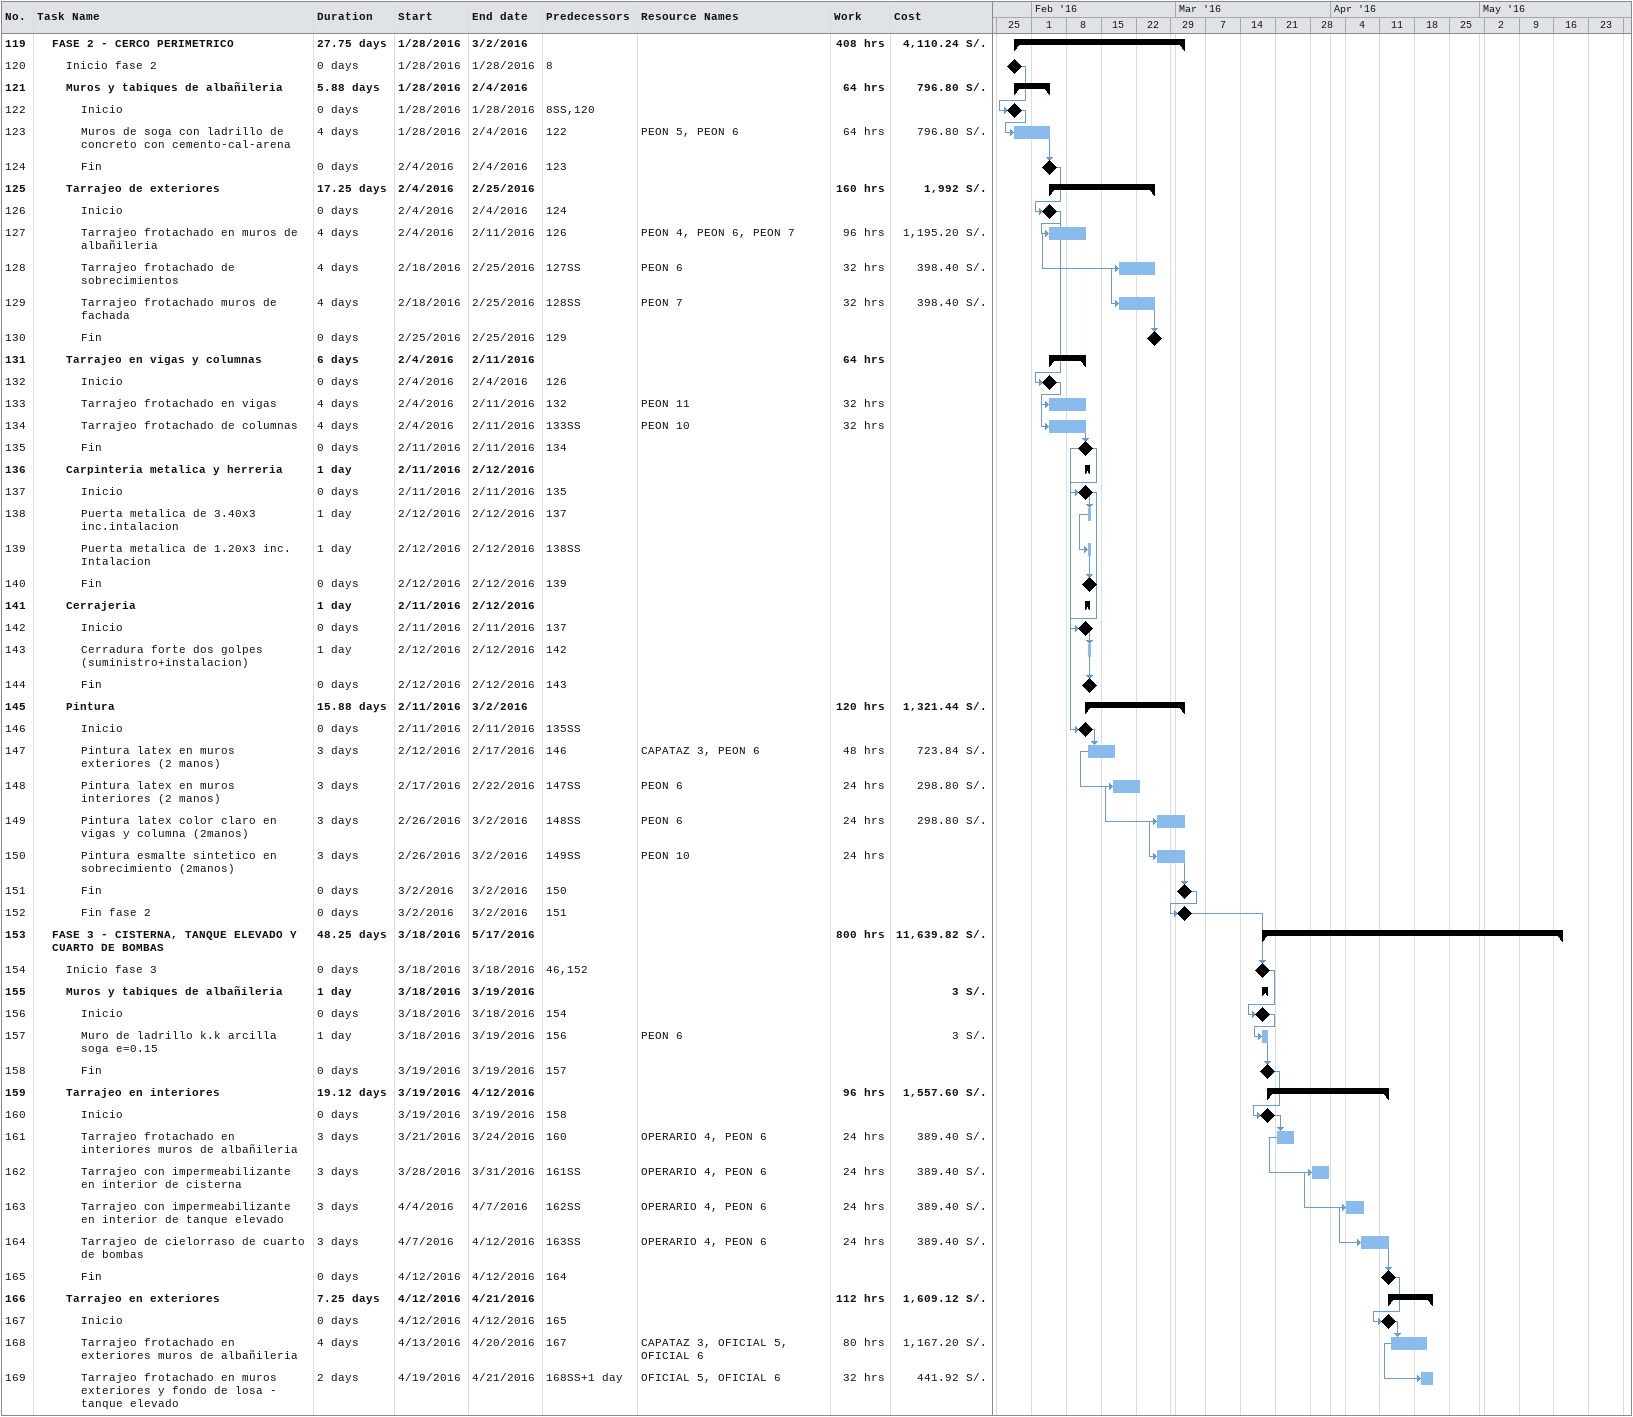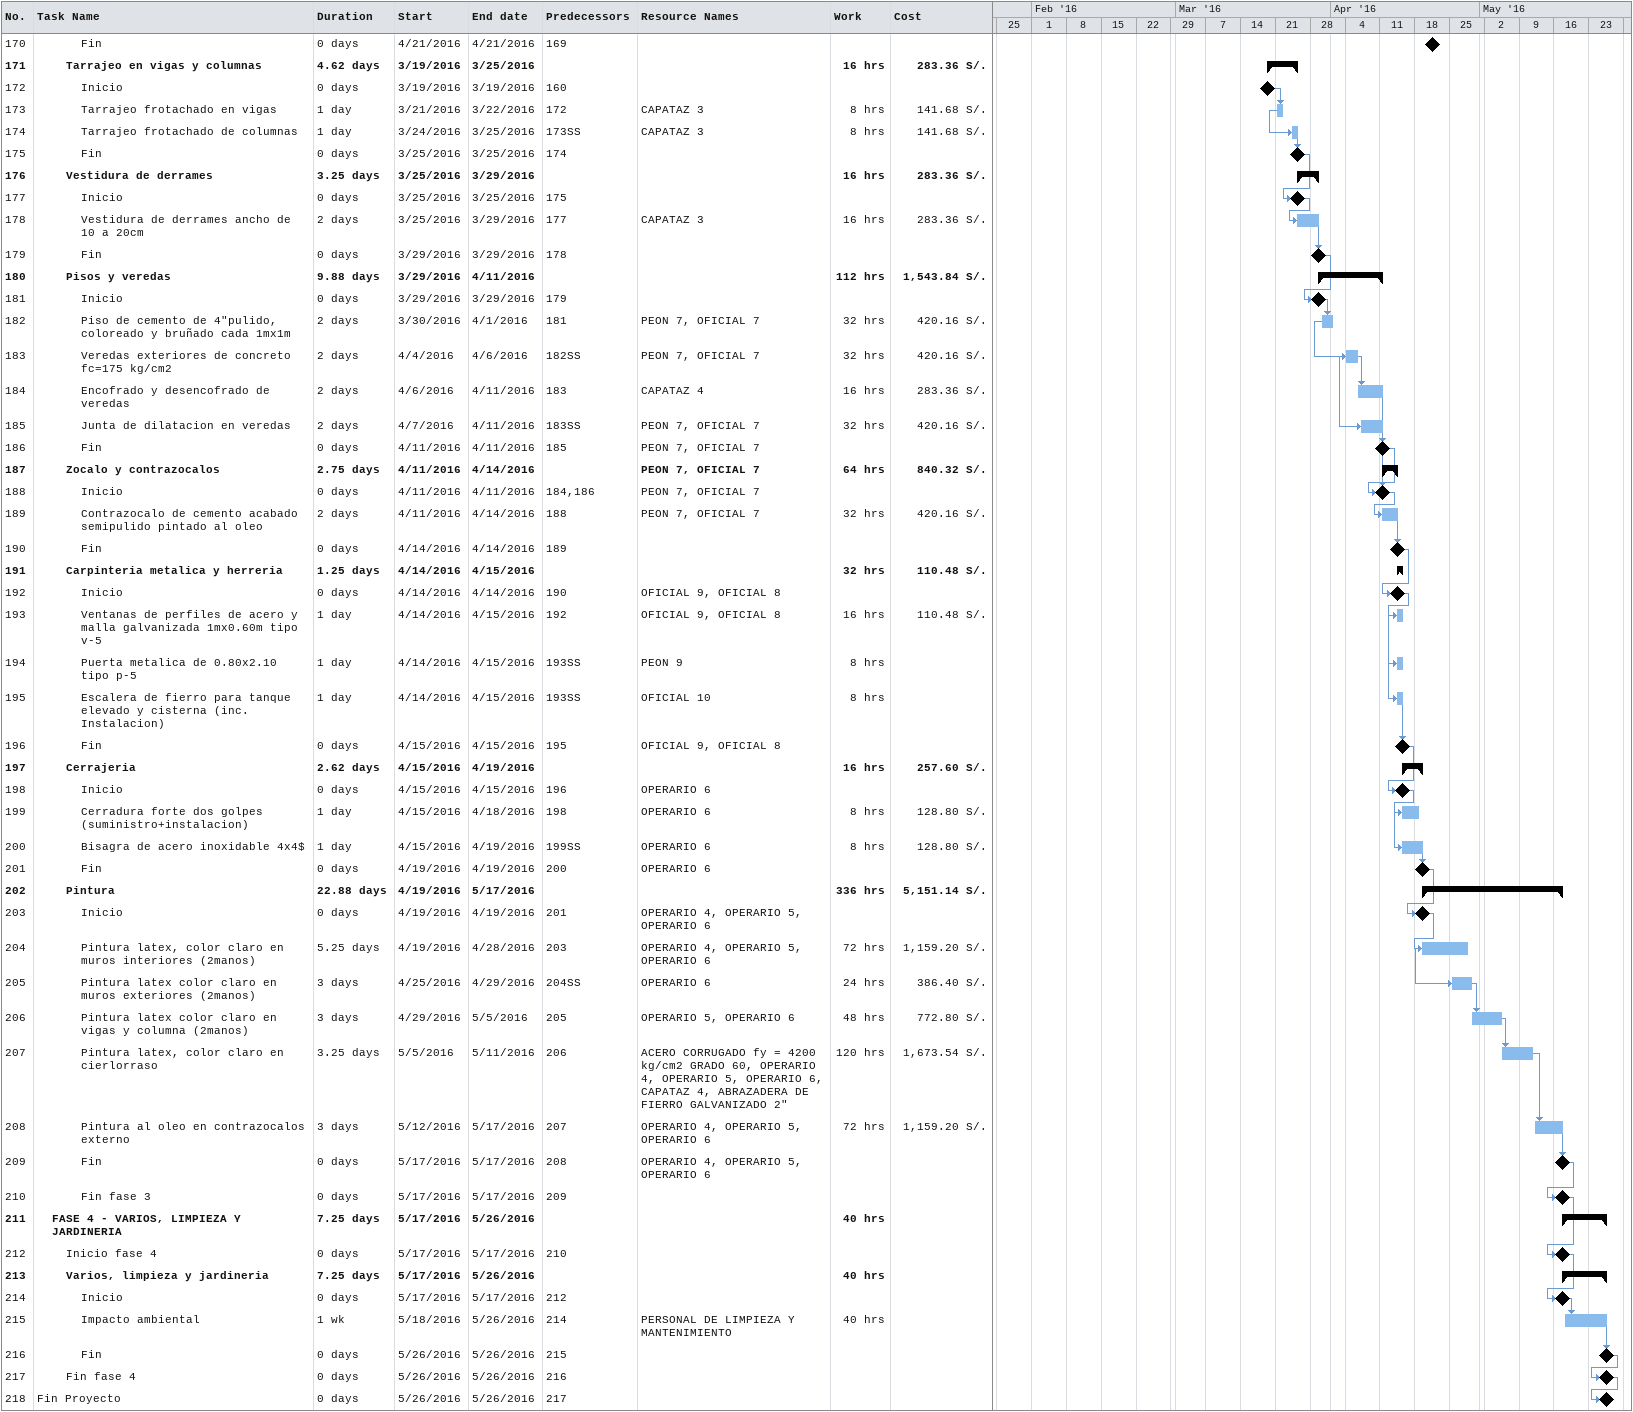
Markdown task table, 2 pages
| ID | Level | Task | Duration | Start | Finish | Predecessors | Resources | Work (h) | Cost (S/.) |
|---|---|---|---|---|---|---|---|---|---|
| 119 | 2 | **FASE 2 - CERCO PERIMETRICO** | 27.75d | 2016-01-28 | 2016-03-02 |  |  | 408 | 4110.24 |
| 120 | 3 | Inicio fase 2 | 0d | 2016-01-28 | 2016-01-28 | 8 |  |  |  |
| 121 | 3 | **Muros y tabiques de albañileria** | 5.88d | 2016-01-28 | 2016-02-04 |  |  | 64 | 796.80 |
| 122 | 4 | Inicio | 0d | 2016-01-28 | 2016-01-28 | 8SS, 120 |  |  |  |
| 123 | 4 | Muros de soga con ladrillo de concreto con cemento-cal-arena | 4d | 2016-01-28 | 2016-02-04 | 122 | PEON 5, PEON 6 | 64 | 796.80 |
| 124 | 4 | Fin | 0d | 2016-02-04 | 2016-02-04 | 123 |  |  |  |
| 125 | 3 | **Tarrajeo de exteriores** | 17.25d | 2016-02-04 | 2016-02-25 |  |  | 160 | 1992 |
| 126 | 4 | Inicio | 0d | 2016-02-04 | 2016-02-04 | 124 |  |  |  |
| 127 | 4 | Tarrajeo frotachado en muros de albañileria | 4d | 2016-02-04 | 2016-02-11 | 126 | PEON 4, PEON 6, PEON 7 | 96 | 1195.20 |
| 128 | 4 | Tarrajeo frotachado de sobrecimientos | 4d | 2016-02-18 | 2016-02-25 | 127SS | PEON 6 | 32 | 398.40 |
| 129 | 4 | Tarrajeo frotachado muros de fachada | 4d | 2016-02-18 | 2016-02-25 | 128SS | PEON 7 | 32 | 398.40 |
| 130 | 4 | Fin | 0d | 2016-02-25 | 2016-02-25 | 129 |  |  |  |
| 131 | 3 | **Tarrajeo en vigas y columnas** | 6d | 2016-02-04 | 2016-02-11 |  |  | 64 |  |
| 132 | 4 | Inicio | 0d | 2016-02-04 | 2016-02-04 | 126 |  |  |  |
| 133 | 4 | Tarrajeo frotachado en vigas | 4d | 2016-02-04 | 2016-02-11 | 132 | PEON 11 | 32 |  |
| 134 | 4 | Tarrajeo frotachado de columnas | 4d | 2016-02-04 | 2016-02-11 | 133SS | PEON 10 | 32 |  |
| 135 | 4 | Fin | 0d | 2016-02-11 | 2016-02-11 | 134 |  |  |  |
| 136 | 3 | **Carpinteria metalica y herreria** | 1d | 2016-02-11 | 2016-02-12 |  |  |  |  |
| 137 | 4 | Inicio | 0d | 2016-02-11 | 2016-02-11 | 135 |  |  |  |
| 138 | 4 | Puerta metalica de 3.40x3 inc.intalacion | 1d | 2016-02-12 | 2016-02-12 | 137 |  |  |  |
| 139 | 4 | Puerta metalica de 1.20x3 inc. Intalacion | 1d | 2016-02-12 | 2016-02-12 | 138SS |  |  |  |
| 140 | 4 | Fin | 0d | 2016-02-12 | 2016-02-12 | 139 |  |  |  |
| 141 | 3 | **Cerrajeria** | 1d | 2016-02-11 | 2016-02-12 |  |  |  |  |
| 142 | 4 | Inicio | 0d | 2016-02-11 | 2016-02-11 | 137 |  |  |  |
| 143 | 4 | Cerradura forte dos golpes (suministro+instalacion) | 1d | 2016-02-12 | 2016-02-12 | 142 |  |  |  |
| 144 | 4 | Fin | 0d | 2016-02-12 | 2016-02-12 | 143 |  |  |  |
| 145 | 3 | **Pintura** | 15.88d | 2016-02-11 | 2016-03-02 |  |  | 120 | 1321.44 |
| 146 | 4 | Inicio | 0d | 2016-02-11 | 2016-02-11 | 135SS |  |  |  |
| 147 | 4 | Pintura latex en muros exteriores (2 manos) | 3d | 2016-02-12 | 2016-02-17 | 146 | CAPATAZ 3, PEON 6 | 48 | 723.84 |
| 148 | 4 | Pintura latex en muros interiores (2 manos) | 3d | 2016-02-17 | 2016-02-22 | 147SS | PEON 6 | 24 | 298.80 |
| 149 | 4 | Pintura latex color claro en vigas y columna (2manos) | 3d | 2016-02-26 | 2016-03-02 | 148SS | PEON 6 | 24 | 298.80 |
| 150 | 4 | Pintura esmalte sintetico en sobrecimiento (2manos) | 3d | 2016-02-26 | 2016-03-02 | 149SS | PEON 10 | 24 |  |
| 151 | 4 | Fin | 0d | 2016-03-02 | 2016-03-02 | 150 |  |  |  |
| 152 | 4 | Fin fase 2 | 0d | 2016-03-02 | 2016-03-02 | 151 |  |  |  |
| 153 | 2 | **FASE 3 - CISTERNA, TANQUE ELEVADO Y CUARTO DE BOMBAS** | 48.25d | 2016-03-18 | 2016-05-17 |  |  | 800 | 11639.82 |
| 154 | 3 | Inicio fase 3 | 0d | 2016-03-18 | 2016-03-18 | 46, 152 |  |  |  |
| 155 | 3 | **Muros y tabiques de albañileria** | 1d | 2016-03-18 | 2016-03-19 |  |  |  | 3 |
| 156 | 4 | Inicio | 0d | 2016-03-18 | 2016-03-18 | 154 |  |  |  |
| 157 | 4 | Muro de ladrillo k.k arcilla soga e=0.15 | 1d | 2016-03-18 | 2016-03-19 | 156 | PEON 6 |  | 3 |
| 158 | 4 | Fin | 0d | 2016-03-19 | 2016-03-19 | 157 |  |  |  |
| 159 | 3 | **Tarrajeo en interiores** | 19.12d | 2016-03-19 | 2016-04-12 |  |  | 96 | 1557.60 |
| 160 | 4 | Inicio | 0d | 2016-03-19 | 2016-03-19 | 158 |  |  |  |
| 161 | 4 | Tarrajeo frotachado en interiores muros de albañileria | 3d | 2016-03-21 | 2016-03-24 | 160 | OPERARIO 4, PEON 6 | 24 | 389.40 |
| 162 | 4 | Tarrajeo con impermeabilizante en interior de cisterna | 3d | 2016-03-28 | 2016-03-31 | 161SS | OPERARIO 4, PEON 6 | 24 | 389.40 |
| 163 | 4 | Tarrajeo con impermeabilizante en interior de tanque elevado | 3d | 2016-04-04 | 2016-04-07 | 162SS | OPERARIO 4, PEON 6 | 24 | 389.40 |
| 164 | 4 | Tarrajeo de cielorraso de cuarto de bombas | 3d | 2016-04-07 | 2016-04-12 | 163SS | OPERARIO 4, PEON 6 | 24 | 389.40 |
| 165 | 4 | Fin | 0d | 2016-04-12 | 2016-04-12 | 164 |  |  |  |
| 166 | 3 | **Tarrajeo en exteriores** | 7.25d | 2016-04-12 | 2016-04-21 |  |  | 112 | 1609.12 |
| 167 | 4 | Inicio | 0d | 2016-04-12 | 2016-04-12 | 165 |  |  |  |
| 168 | 4 | Tarrajeo frotachado en exteriores muros de albañileria | 4d | 2016-04-13 | 2016-04-20 | 167 | CAPATAZ 3, OFICIAL 5, OFICIAL 6 | 80 | 1167.20 |
| 169 | 4 | Tarrajeo frotachado en muros exteriores y fondo de losa - tanque elevado | 2d | 2016-04-19 | 2016-04-21 | 168SS+1d | OFICIAL 5, OFICIAL 6 | 32 | 441.92 |
| 170 | 4 | Fin | 0d | 2016-04-21 | 2016-04-21 | 169 |  |  |  |
| 171 | 3 | **Tarrajeo en vigas y columnas** | 4.62d | 2016-03-19 | 2016-03-25 |  |  | 16 | 283.36 |
| 172 | 4 | Inicio | 0d | 2016-03-19 | 2016-03-19 | 160 |  |  |  |
| 173 | 4 | Tarrajeo frotachado en vigas | 1d | 2016-03-21 | 2016-03-22 | 172 | CAPATAZ 3 | 8 | 141.68 |
| 174 | 4 | Tarrajeo frotachado de columnas | 1d | 2016-03-24 | 2016-03-25 | 173SS | CAPATAZ 3 | 8 | 141.68 |
| 175 | 4 | Fin | 0d | 2016-03-25 | 2016-03-25 | 174 |  |  |  |
| 176 | 3 | **Vestidura de derrames** | 3.25d | 2016-03-25 | 2016-03-29 |  |  | 16 | 283.36 |
| 177 | 4 | Inicio | 0d | 2016-03-25 | 2016-03-25 | 175 |  |  |  |
| 178 | 4 | Vestidura de derrames ancho de 10 a 20cm | 2d | 2016-03-25 | 2016-03-29 | 177 | CAPATAZ 3 | 16 | 283.36 |
| 179 | 4 | Fin | 0d | 2016-03-29 | 2016-03-29 | 178 |  |  |  |
| 180 | 3 | **Pisos y veredas** | 9.88d | 2016-03-29 | 2016-04-11 |  |  | 112 | 1543.84 |
| 181 | 4 | Inicio | 0d | 2016-03-29 | 2016-03-29 | 179 |  |  |  |
| 182 | 4 | Piso de cemento de 4"pulido, coloreado y bruñado cada 1mx1m | 2d | 2016-03-30 | 2016-04-01 | 181 | PEON 7, OFICIAL 7 | 32 | 420.16 |
| 183 | 4 | Veredas exteriores de concreto fc=175 kg/cm2 | 2d | 2016-04-04 | 2016-04-06 | 182SS | PEON 7, OFICIAL 7 | 32 | 420.16 |
| 184 | 4 | Encofrado y desencofrado de veredas | 2d | 2016-04-06 | 2016-04-11 | 183 | CAPATAZ 4 | 16 | 283.36 |
| 185 | 4 | Junta de dilatacion en veredas | 2d | 2016-04-07 | 2016-04-11 | 183SS | PEON 7, OFICIAL 7 | 32 | 420.16 |
| 186 | 4 | Fin | 0d | 2016-04-11 | 2016-04-11 | 185 | PEON 7, OFICIAL 7 |  |  |
| 187 | 3 | **Zocalo y contrazocalos** | 2.75d | 2016-04-11 | 2016-04-14 |  | PEON 7, OFICIAL 7 | 64 | 840.32 |
| 188 | 4 | Inicio | 0d | 2016-04-11 | 2016-04-11 | 184, 186 | PEON 7, OFICIAL 7 |  |  |
| 189 | 4 | Contrazocalo de cemento acabado semipulido pintado al oleo | 2d | 2016-04-11 | 2016-04-14 | 188 | PEON 7, OFICIAL 7 | 32 | 420.16 |
| 190 | 4 | Fin | 0d | 2016-04-14 | 2016-04-14 | 189 |  |  |  |
| 191 | 3 | **Carpinteria metalica y herreria** | 1.25d | 2016-04-14 | 2016-04-15 |  |  | 32 | 110.48 |
| 192 | 4 | Inicio | 0d | 2016-04-14 | 2016-04-14 | 190 | OFICIAL 9, OFICIAL 8 |  |  |
| 193 | 4 | Ventanas de perfiles de acero y malla galvanizada 1mx0.60m tipo v-5 | 1d | 2016-04-14 | 2016-04-15 | 192 | OFICIAL 9, OFICIAL 8 | 16 | 110.48 |
| 194 | 4 | Puerta metalica de 0.80x2.10 tipo p-5 | 1d | 2016-04-14 | 2016-04-15 | 193SS | PEON 9 | 8 |  |
| 195 | 4 | Escalera de fierro para tanque elevado y cisterna (inc. Instalacion) | 1d | 2016-04-14 | 2016-04-15 | 193SS | OFICIAL 10 | 8 |  |
| 196 | 4 | Fin | 0d | 2016-04-15 | 2016-04-15 | 195 | OFICIAL 9, OFICIAL 8 |  |  |
| 197 | 3 | **Cerrajeria** | 2.62d | 2016-04-15 | 2016-04-19 |  |  | 16 | 257.60 |
| 198 | 4 | Inicio | 0d | 2016-04-15 | 2016-04-15 | 196 | OPERARIO 6 |  |  |
| 199 | 4 | Cerradura forte dos golpes (suministro+instalacion) | 1d | 2016-04-15 | 2016-04-18 | 198 | OPERARIO 6 | 8 | 128.80 |
| 200 | 4 | Bisagra de acero inoxidable 4x4$ | 1d | 2016-04-15 | 2016-04-19 | 199SS | OPERARIO 6 | 8 | 128.80 |
| 201 | 4 | Fin | 0d | 2016-04-19 | 2016-04-19 | 200 | OPERARIO 6 |  |  |
| 202 | 3 | **Pintura** | 22.88d | 2016-04-19 | 2016-05-17 |  |  | 336 | 5151.14 |
| 203 | 4 | Inicio | 0d | 2016-04-19 | 2016-04-19 | 201 | OPERARIO 4, OPERARIO 5, OPERARIO 6 |  |  |
| 204 | 4 | Pintura latex, color claro en muros interiores (2manos) | 5.25d | 2016-04-19 | 2016-04-28 | 203 | OPERARIO 4, OPERARIO 5, OPERARIO 6 | 72 | 1159.20 |
| 205 | 4 | Pintura latex color claro en muros exteriores (2manos) | 3d | 2016-04-25 | 2016-04-29 | 204SS | OPERARIO 6 | 24 | 386.40 |
| 206 | 4 | Pintura latex color claro en vigas y columna (2manos) | 3d | 2016-04-29 | 2016-05-05 | 205 | OPERARIO 5, OPERARIO 6 | 48 | 772.80 |
| 207 | 4 | Pintura latex, color claro en cierlorraso | 3.25d | 2016-05-05 | 2016-05-11 | 206 | ACERO CORRUGADO fy = 4200 kg/cm2 GRADO 60, OPERARIO 4, OPERARIO 5, OPERARIO 6, CAPATAZ 4, ABRAZADERA DE FIERRO GALVANIZADO 2" | 120 | 1673.54 |
| 208 | 4 | Pintura al oleo en contrazocalos externo | 3d | 2016-05-12 | 2016-05-17 | 207 | OPERARIO 4, OPERARIO 5, OPERARIO 6 | 72 | 1159.20 |
| 209 | 4 | Fin | 0d | 2016-05-17 | 2016-05-17 | 208 | OPERARIO 4, OPERARIO 5, OPERARIO 6 |  |  |
| 210 | 4 | Fin fase 3 | 0d | 2016-05-17 | 2016-05-17 | 209 |  |  |  |
| 211 | 2 | **FASE 4 - VARIOS, LIMPIEZA Y JARDINERIA** | 7.25d | 2016-05-17 | 2016-05-26 |  |  | 40 |  |
| 212 | 3 | Inicio fase 4 | 0d | 2016-05-17 | 2016-05-17 | 210 |  |  |  |
| 213 | 3 | **Varios, limpieza y jardineria** | 7.25d | 2016-05-17 | 2016-05-26 |  |  | 40 |  |
| 214 | 4 | Inicio | 0d | 2016-05-17 | 2016-05-17 | 212 |  |  |  |
| 215 | 4 | Impacto ambiental | 1w | 2016-05-18 | 2016-05-26 | 214 | PERSONAL DE LIMPIEZA Y MANTENIMIENTO | 40 |  |
| 216 | 4 | Fin | 0d | 2016-05-26 | 2016-05-26 | 215 |  |  |  |
| 217 | 3 | Fin fase 4 | 0d | 2016-05-26 | 2016-05-26 | 216 |  |  |  |
| 218 | 1 | Fin Proyecto | 0d | 2016-05-26 | 2016-05-26 | 217 |  |  |  |
